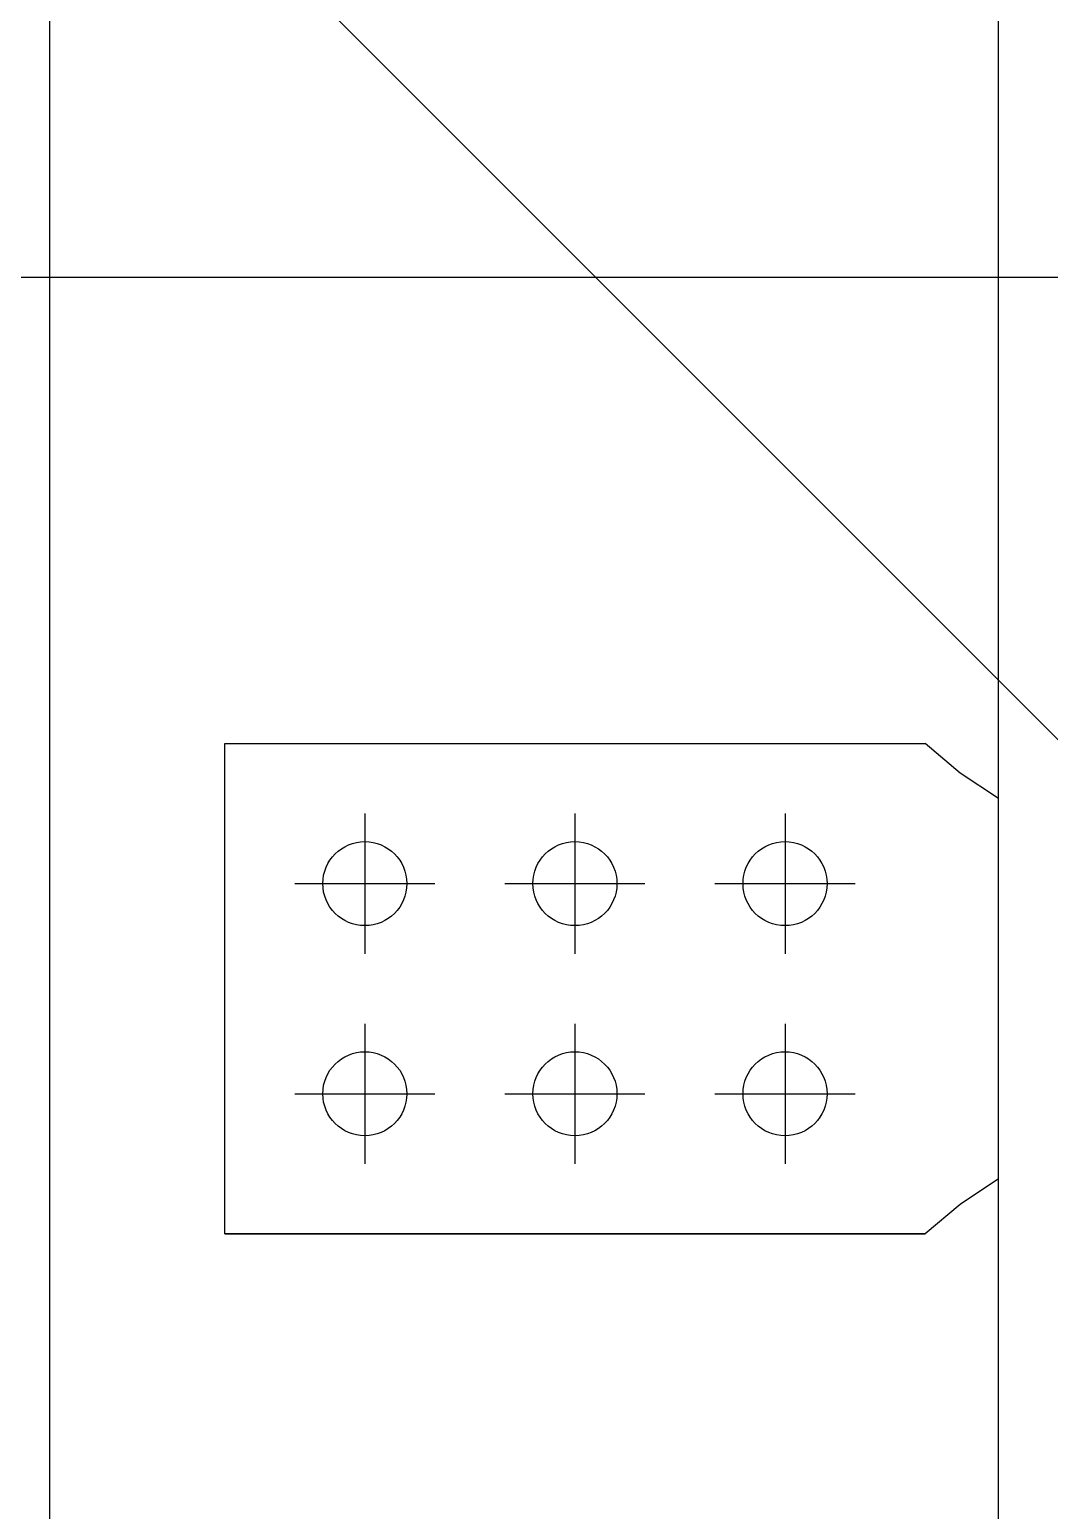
# Model space of a CAD drawing. Extents: x -668440 to 1010955, y -1678500 to 210463.
# Drawn here: x -557205 to -554293, y -738039 to -733812 of the extents above; entities that cross this region are included whole.
import ezdxf

# ---------------------------------------------------------------- set-up
doc = ezdxf.new("R2010")
doc.units = 0
doc.header["$MEASUREMENT"] = 0
doc.linetypes.add('CENTER', pattern=[2, 1.25, -0.25, 0.25, -0.25])
doc.layers.get('0').update_dxf_attribs({"color": 3, "linetype": 'CONTINUOUS'})
doc.layers.get('Defpoints').update_dxf_attribs({"color": 251, "linetype": 'CONTINUOUS'})
doc.layers.add('standard', color=4, linetype='CENTER')
doc.layers.add('詳細', color=7, linetype='CONTINUOUS')

# ---------------------------------------------------------------- blocks, each defined once
blk = doc.blocks.new('剛接合部C1Y')
for p, q in [((-222694.62063, -378229.73644, -20), (-222694.62063, -378269.73644, -20)), ((-222634.62063, -378229.73644, -20), (-222634.62063, -378269.73644, -20)), ((-222574.62063, -378229.73644, -20), (-222574.62063, -378269.73644, -20)), ((-222714.62063, -378249.73644, -20), (-222674.62063, -378249.73644, -20)), ((-222694.62063, -378249.73644, 20), (-222694.62063, -378249.73644, -60)), ((-222654.62063, -378249.73644, -20), (-222614.62063, -378249.73644, -20)), ((-222634.62063, -378249.73644, 20), (-222634.62063, -378249.73644, -60)), ((-222594.62063, -378249.73644, -20), (-222554.62063, -378249.73644, -20)), ((-222574.62063, -378249.73644, 20), (-222574.62063, -378249.73644, -60)), ((-222694.62063, -378289.73644, -20), (-222694.62063, -378329.73644, -20)), ((-222634.62063, -378289.73644, -20), (-222634.62063, -378329.73644, -20)), ((-222574.62063, -378289.73644, -20), (-222574.62063, -378329.73644, -20)), ((-222714.62063, -378309.73644, -20), (-222674.62063, -378309.73644, -20)), ((-222694.62063, -378309.73644, 20), (-222694.62063, -378309.73644, -60)), ((-222654.62063, -378309.73644, -20), (-222614.62063, -378309.73644, -20)), ((-222634.62063, -378309.73644, 20), (-222634.62063, -378309.73644, -60)), ((-222594.62063, -378309.73644, -20), (-222554.62063, -378309.73644, -20)), ((-222574.62063, -378309.73644, 20), (-222574.62063, -378309.73644, -60))]:
    blk.add_line(p, q)
at = {"layer": 'Defpoints'}
for p, q in [((-223684.62063, -377020.73644), (-221884.62063, -378820.73644)), ((-219904.62063, -378076.73644), (-225684.62063, -378076.73644))]:
    blk.add_line(p, q, dxfattribs=at)
at = {"layer": 'standard', "linetype": 'CENTER', "ltscale": 1800}
blk.add_line((-222784.62063, -379954.06986), (-222784.62063, -377020.73644), dxfattribs=at)
at = {"layer": '詳細'}
for p, q in [((-222513.62063, -378820.73644), (-222513.62063, -377626.73644)), ((-222734.62063, -378349.73644), (-222734.62063, -378209.73644)), ((-222734.62063, -378209.73644), (-222534.62063, -378209.73644)), ((-222524.62063, -378218.16978), (-222534.62063, -378209.73644)), ((-222513.62063, -378225.47948), (-222524.62063, -378218.16978)), ((-222513.62063, -378333.9934), (-222524.62063, -378341.30309)), ((-222524.62063, -378341.30309), (-222534.62063, -378349.73644)), ((-222534.62063, -378349.73644), (-222734.62063, -378349.73644)), ((-222734.62063, -378349.73644), (-222534.62063, -378349.73644))]:
    blk.add_line(p, q, dxfattribs=at)
for centre in [(-222694.62063, -378249.73644), (-222634.62063, -378249.73644), (-222574.62063, -378249.73644), (-222694.62063, -378309.73644), (-222634.62063, -378309.73644), (-222574.62063, -378309.73644)]:
    blk.add_circle(centre, 12, dxfattribs=at)

msp = doc.modelspace()

# ---------------------------------------------------------------- block references
at = {"xscale": 10, "yscale": 10, "zscale": 10}
msp.add_blockref('剛接合部C1Y', (1670698.6842, 3046247.35843, 5600), dxfattribs=at)

doc.saveas('drawing.dxf')
